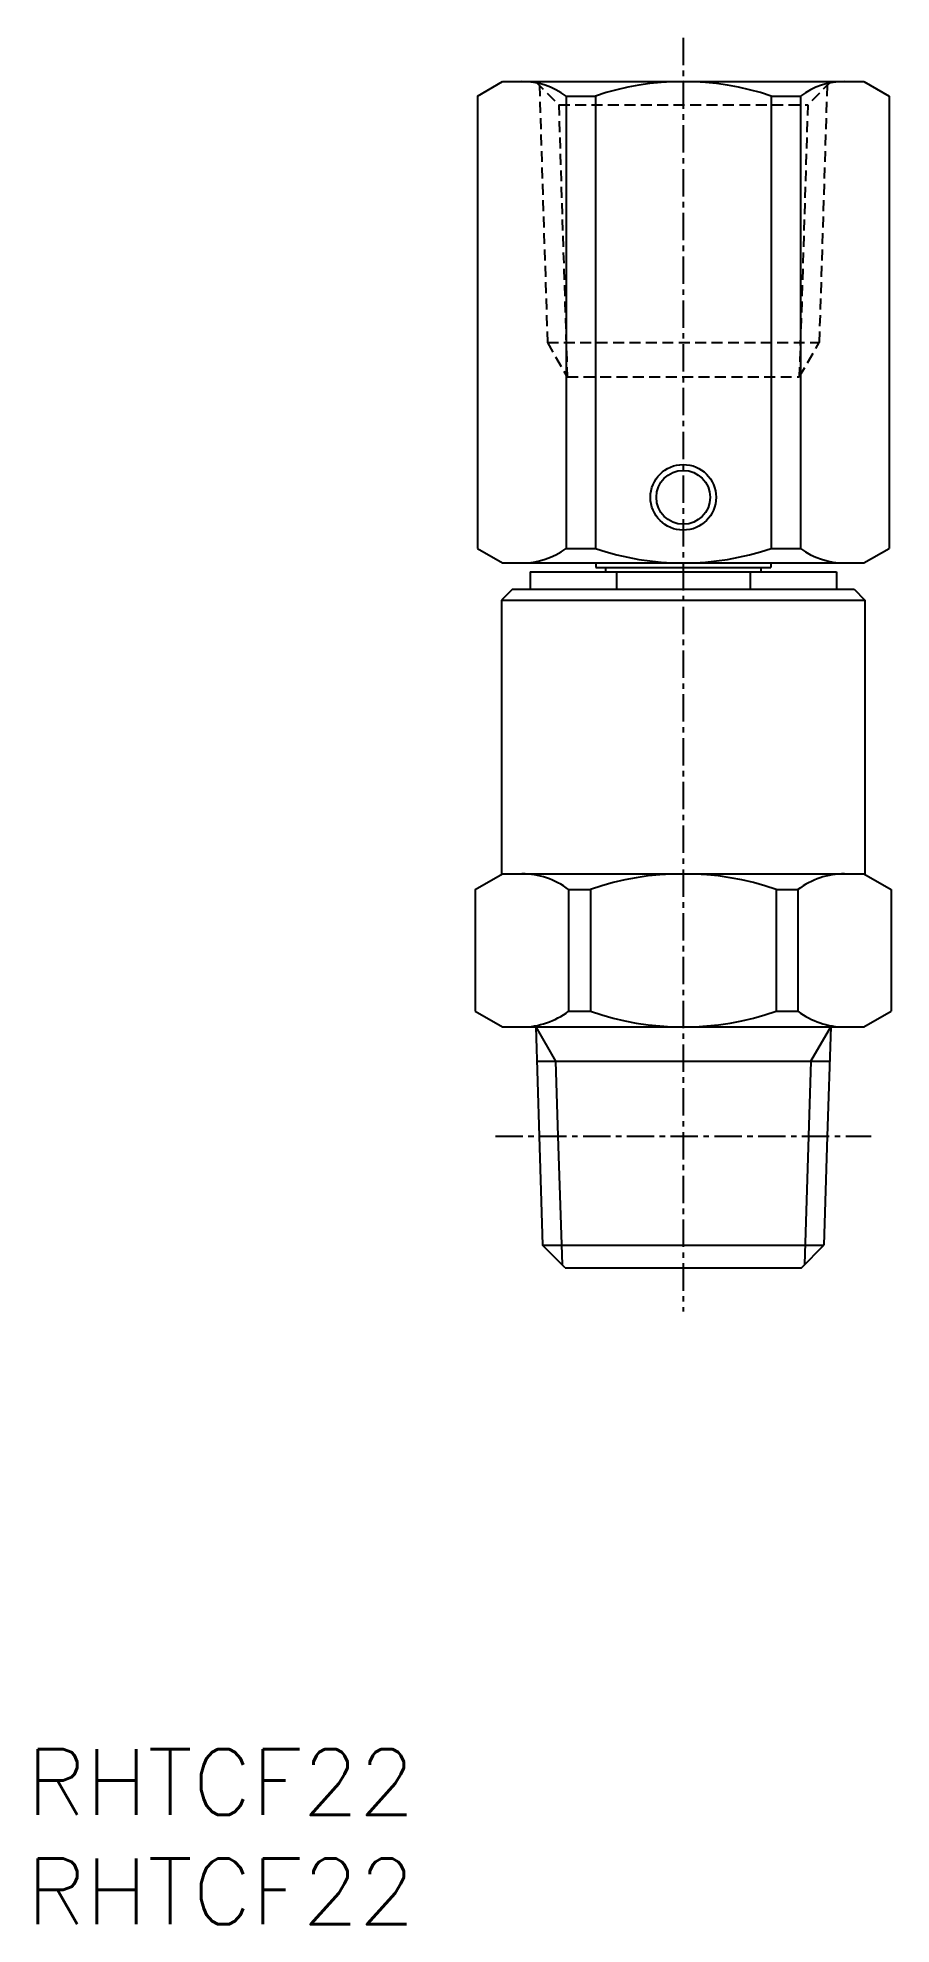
# Model space of a CAD drawing. Extents: x 0.5 to 39.5, y 0 to 86.2.
import ezdxf

# ---------------------------------------------------------------- set-up
doc = ezdxf.new("R2010")
doc.units = 0
doc.linetypes.add('CENTER', pattern=[2, 1.25, -0.25, 0.25, -0.25])
doc.linetypes.add('DASHED', pattern=[0.75, 0.5, -0.25])
doc.layers.get('0').update_dxf_attribs({"linetype": 'CONTINUOUS'})
doc.layers.add('CENTER', color=1, linetype='CENTER')
doc.styles.get("Standard").update_dxf_attribs({"font": 'txt.shx'})

# ---------------------------------------------------------------- blocks, each defined once
blk = doc.blocks.new('*U6')
at = {"color": 7, "linetype": 'CONTINUOUS'}
blk.add_text('RHTCF22', height=3, dxfattribs=at).set_placement((0, 0))
blk = doc.blocks.new('*U7')
at = {"color": 7, "linetype": 'CONTINUOUS'}
blk.add_text('RHTCF22', height=3, dxfattribs=at).set_placement((0, 5))

msp = doc.modelspace()

# ---------------------------------------------------------------- linework, layer by layer
at = {"color": 7, "linetype": 'CONTINUOUS'}
for p, q in [((20.6, 83.536), (21.75, 84.2)), ((21.75, 84.2), (38.25, 84.2)), ((38.25, 84.2), (39.4, 83.536)), ((20.6, 83.536), (20.6, 62.864)), ((24.646, 83.536), (24.646, 62.864)), ((24.646, 83.536), (25.986, 83.536)), ((25.986, 83.536), (25.986, 62.864)), ((34.014, 83.536), (34.014, 62.864)), ((34.014, 83.536), (35.354, 83.536)), ((35.354, 83.536), (35.354, 62.864)), ((39.4, 83.536), (39.4, 62.864)), ((20.6, 62.864), (21.75, 62.2)), ((21.75, 62.2), (38.25, 62.2)), ((24.646, 62.864), (25.986, 62.864)), ((26, 62.2), (26, 62)), ((34, 62.2), (34, 62)), ((34.014, 62.864), (35.354, 62.864)), ((38.25, 62.2), (39.4, 62.864)), ((23, 61.8), (23, 61)), ((23, 61.8), (37, 61.8)), ((26, 62), (34, 62)), ((26.45, 62), (26.45, 61.8)), ((26.95, 61.8), (26.95, 61)), ((33.05, 61.8), (33.05, 61)), ((33.55, 62), (33.55, 61.8)), ((37, 61.8), (37, 61)), ((22.2, 61), (21.7, 60.5)), ((21.7, 60.5), (21.7, 48)), ((21.7, 60.5), (38.3, 60.5)), ((22.2, 61), (37.8, 61)), ((37.8, 61), (38.3, 60.5)), ((38.3, 60.5), (38.3, 48)), ((20.5, 47.278), (21.75, 48)), ((21.7, 48), (38.3, 48)), ((38.25, 48), (39.5, 47.278)), ((20.5, 47.278), (20.5, 41.722)), ((24.76, 47.278), (24.76, 41.722)), ((24.76, 47.278), (25.757, 47.278)), ((25.757, 47.278), (25.757, 41.722)), ((34.243, 47.278), (35.24, 47.278)), ((34.243, 47.278), (34.243, 41.722)), ((35.24, 47.278), (35.24, 41.722)), ((39.5, 47.278), (39.5, 41.722)), ((20.5, 41.722), (21.75, 41)), ((24.76, 41.722), (25.757, 41.722)), ((34.243, 41.722), (35.24, 41.722)), ((38.25, 41), (39.5, 41.722)), ((21.75, 41), (38.25, 41)), ((23.266, 41), (24.171, 39.433)), ((23.266, 41), (23.422, 36.01)), ((35.829, 39.433), (36.734, 41)), ((36.734, 41), (36.579, 36.01)), ((23.315, 39.433), (36.685, 39.433)), ((24.171, 39.433), (24.277, 36.01)), ((35.829, 39.433), (35.722, 36.01)), ((23.422, 36.01), (23.577, 31.023)), ((24.277, 36.01), (24.461, 30.139)), ((35.722, 36.01), (35.539, 30.139)), ((36.579, 36.01), (36.423, 31.023)), ((23.577, 31.023), (36.423, 31.023)), ((24.6, 30), (23.577, 31.023)), ((35.4, 30), (36.423, 31.023)), ((24.6, 30), (35.4, 30))]:
    msp.add_line(p, q, dxfattribs=at)
at = {"color": 3, "linetype": 'DASHED'}
for p, q in [((23.25, 84.2), (24.311, 83.139)), ((23.427, 84.023), (23.794, 72.267)), ((36.75, 84.2), (35.689, 83.139)), ((36.573, 84.023), (36.206, 72.267)), ((24.311, 83.139), (24.699, 70.7)), ((24.311, 83.139), (35.689, 83.139)), ((35.689, 83.139), (35.301, 70.7)), ((23.794, 72.267), (24.699, 70.7)), ((23.794, 72.267), (36.206, 72.267)), ((35.301, 70.7), (36.206, 72.267)), ((24.699, 70.7), (35.301, 70.7))]:
    msp.add_line(p, q, dxfattribs=at)
at = {"color": 7, "linetype": 'CONTINUOUS'}
for radius in [1.5, 1.23]:
    msp.add_circle((30, 65.2), radius, dxfattribs=at)
for centre, radius, start, end in [((22.623, 80.787), 3.413, 53.65714, 90), ((30, 71.736), 12.464, 71.21431, 108.78568), ((37.377, 80.787), 3.413, 90, 126.34285), ((22.623, 65.613), 3.413, 270, 306.34284), ((30, 74.664), 12.464, 251.21432, 288.78568), ((37.377, 65.613), 3.413, 233.65716, 270), ((22.63, 44.496), 3.504, 52.56598, 90), ((30, 35.168), 12.832, 70.69239, 109.30762), ((37.37, 44.496), 3.504, 90, 127.43402), ((22.63, 44.504), 3.504, 270, 307.43402), ((30, 53.832), 12.832, 250.69238, 289.30761), ((37.37, 44.504), 3.504, 232.56598, 270)]:
    msp.add_arc(centre, radius, start, end, dxfattribs=at)
at = {"layer": 'CENTER', "color": 1, "linetype": 'CENTER'}
for p, q in [((30, 86.2), (30, 28)), ((21.421, 36.01), (38.579, 36.01))]:
    msp.add_line(p, q, dxfattribs=at)

# ---------------------------------------------------------------- block references
at = {"color": 7, "linetype": 'CONTINUOUS'}
for name in ['*U7', '*U6']:
    msp.add_blockref(name, (0, 0), dxfattribs=at)

doc.saveas('drawing.dxf')
